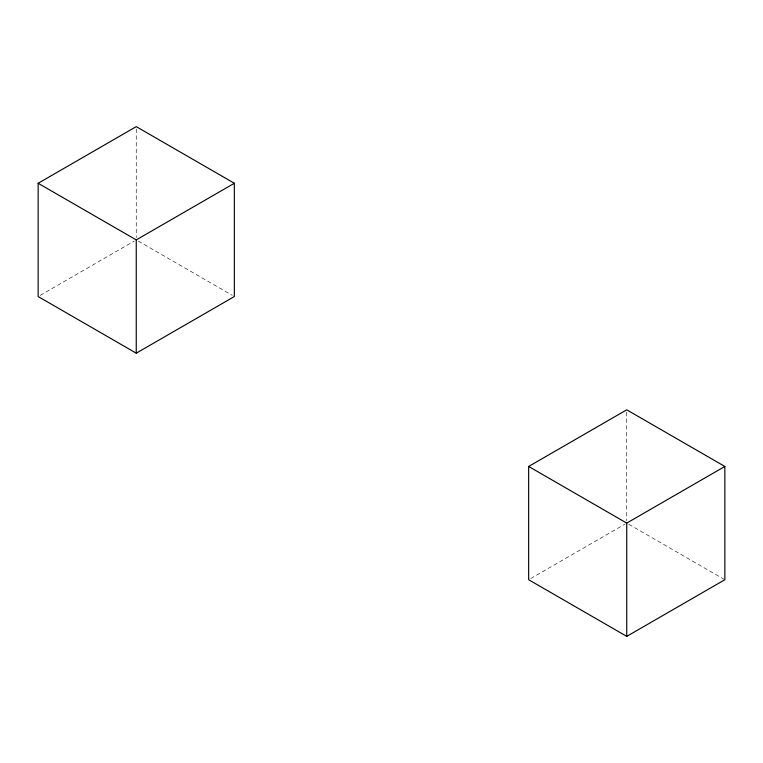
<?xml version="1.0" encoding="UTF-8"?>
<svg xmlns="http://www.w3.org/2000/svg" width="763" height="763" viewBox="0 0 763 763"><rect width="100%" height="100%" fill="white"/><g stroke="black" fill="none" stroke-linecap="round" stroke-linejoin="round"><path stroke-width="0.57" stroke-dasharray="3.81 2.86" d="M40.191 295.367L134.202 241.089M530.695 578.554L624.706 524.276M138.294 241.089L232.305 295.367M628.798 524.276L723.829 579.146M626.747 412.182L626.747 520.738M136.253 128.995L136.253 237.551"/><path stroke-width="1.14" d="M38.15 183.273L136.253 126.629L234.346 183.273L234.346 296.54L136.253 353.183L38.15 296.54L38.15 183.273L136.253 239.906L234.346 183.273M528.654 466.46L626.747 409.817L724.85 466.46L724.85 579.727L626.747 636.371L528.654 579.727L528.654 466.46L626.747 523.094L724.85 466.46M626.747 523.094L626.747 636.371M136.253 239.906L136.253 353.183"/></g></svg>
